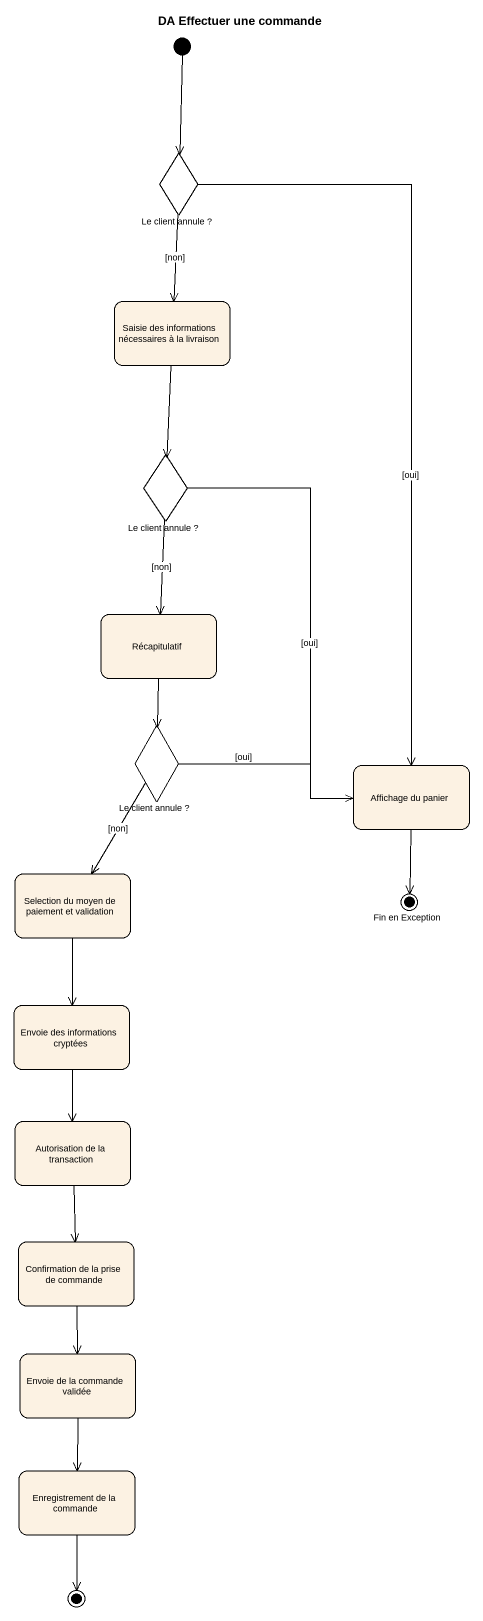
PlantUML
@startuml
title DA Effectuer une commande
hide empty description
state "Le client annule ?" as Le_client_annule <<choice>>
state "Saisie des informations nécessaires à la livraison" as Saisie_des_informations
state "Le client annule ?" as Le_client_annule_2 <<choice>>
state Récapitulatif
state "Le client annule ?" as Le_client_annule_3 <<choice>>
state "Affichage du panier" as Affichage_du_panier
state "Selection du moyen de paiement et validation" as Selection_du_moyen_de
state "Fin en Exception" as Fin_en_Exception <<end>>
state "Envoie des informations cryptées" as Envoie_des_informations
state "Autorisation de la transaction" as Autorisation_de_la
state "Confirmation de la prise de commande" as Confirmation_de_la_prise_de
state "Envoie de la commande validée" as Envoie_de_la_commande
state "Enregistrement de la commande" as Enregistrement_de_la
state final1 <<end>>
[*] --> Le_client_annule
Le_client_annule --> Saisie_des_informations : [non]
Le_client_annule --> Affichage_du_panier : [oui]
Saisie_des_informations --> Le_client_annule_2
Le_client_annule_2 --> Récapitulatif : [non]
Le_client_annule_2 --> Affichage_du_panier : [oui]
Récapitulatif --> Le_client_annule_3
Le_client_annule_3 -right-> Affichage_du_panier : [oui]
Le_client_annule_3 --> Selection_du_moyen_de : [non]
Affichage_du_panier --> Fin_en_Exception
Selection_du_moyen_de --> Envoie_des_informations
Envoie_des_informations --> Autorisation_de_la
Autorisation_de_la --> Confirmation_de_la_prise_de
Confirmation_de_la_prise_de --> Envoie_de_la_commande
Envoie_de_la_commande --> Enregistrement_de_la
Enregistrement_de_la --> final1
@enduml
